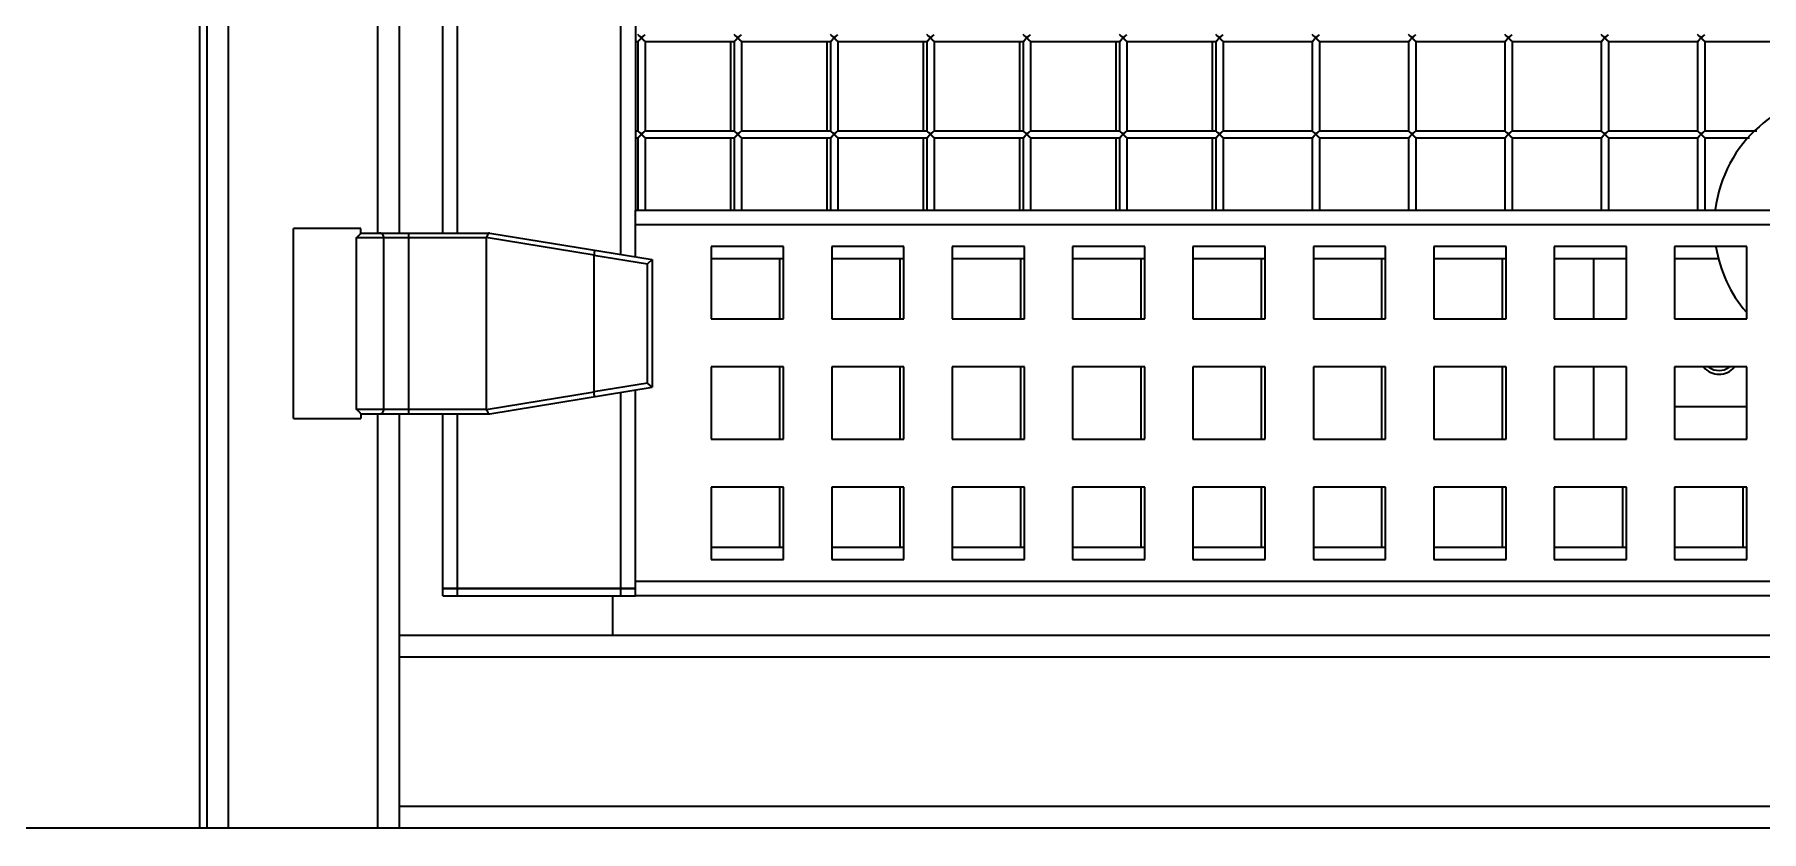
# Model space of a CAD drawing. Header units: millimetres. Extents: x 32496 to 166256, y 3504 to 23939.
# Drawn here: x 143771 to 144488, y 12234 to 12565 of the extents above; entities that cross this region are included whole.
import ezdxf

# ---------------------------------------------------------------- set-up
doc = ezdxf.new("R2010")
doc.units = ezdxf.units.MM
doc.layers.get('0').update_dxf_attribs({"lineweight": 35})
doc.layers.add('THICK', color=7, linetype='Continuous', lineweight=0)
doc.styles.add('TH_GBDIM', font='仿宋_GB2312.ttf', dxfattribs={"width": 0.8})
doc.dimstyles.new('TH_GBDIM', dxfattribs={"dimscale": 42, "dimtxt": 3, "dimasz": 3, "dimexe": 1.2, "dimexo": 0, "dimgap": 1, "dimtad": 1, "dimdec": 1, "dimdsep": 46, "dimtxsty": 'TH_GBDIM', "dimcen": 2.5, "dimdle": 252, "dimclrd": 4, "dimclre": 4, "dimclrt": 3, "dimadec": 0, "dimazin": 2, "dimtfac": 0.714286, "dimtdec": 1, "dimtmove": 0, "dimatfit": 3, "dimfxl": 1, "dimtolj": 1, "dimarcsym": 0})

# ---------------------------------------------------------------- blocks, each defined once
blk = doc.blocks.new('8-1250')
at = {"linetype": 'Continuous'}
for p, q in [((-4757.13, -32152.29), (-4757.13, -34671.29)), ((-4754.13, -32152.29), (-4754.13, -34671.29)), ((-4745.13, -34671.29), (-4745.13, -32152.29)), ((-4582.13, -34433.17), (-4582.13, -33790.41)), ((-4576.13, -33789.43), (-4576.13, -34414.79)), ((-4683.13, -34424.29), (-4683.13, -33799.29)), ((-4674.13, -34424.29), (-4674.13, -33799.29)), ((-4656.13, -34424.29), (-4656.13, -33799.29)), ((-4650.13, -33799.29), (-4650.13, -34424.29)), ((-4576.13, -34344.79), (-4575.13, -34344.79)), ((-4572.13, -34344.79), (-4575.13, -34341.79)), ((-4575.13, -34344.79), (-4572.13, -34341.79)), ((-4575.13, -34344.79), (-4575.13, -34381.79)), ((-4575.01, -34344.67), (-4574.22, -34343.88)), ((-4574.22, -34343.88), (-4573.63, -34343.29)), ((-4572.13, -34344.79), (-4572.13, -34381.79)), ((-4572.13, -34344.79), (-4535.13, -34344.79)), ((-4536.63, -34344.79), (-4536.63, -34381.79)), ((-4532.13, -34344.79), (-4535.13, -34341.79)), ((-4535.13, -34344.79), (-4532.13, -34341.79)), ((-4535.13, -34344.79), (-4535.13, -34381.79)), ((-4535.01, -34344.67), (-4534.22, -34343.88)), ((-4534.22, -34343.88), (-4533.63, -34343.29)), ((-4532.13, -34344.79), (-4532.13, -34381.79)), ((-4532.13, -34344.79), (-4495.13, -34344.79)), ((-4496.63, -34344.79), (-4496.63, -34381.79)), ((-4492.13, -34344.79), (-4495.13, -34341.79)), ((-4495.13, -34344.79), (-4492.13, -34341.79)), ((-4495.13, -34344.79), (-4495.13, -34381.79)), ((-4495.01, -34344.67), (-4494.22, -34343.88)), ((-4494.22, -34343.88), (-4493.63, -34343.29)), ((-4492.13, -34344.79), (-4492.13, -34381.79)), ((-4492.13, -34344.79), (-4455.13, -34344.79)), ((-4456.63, -34344.79), (-4456.63, -34381.79)), ((-4452.13, -34344.79), (-4455.13, -34341.79)), ((-4455.13, -34344.79), (-4452.13, -34341.79)), ((-4455.13, -34344.79), (-4455.13, -34381.79)), ((-4455.01, -34344.67), (-4454.22, -34343.88)), ((-4454.22, -34343.88), (-4453.63, -34343.29)), ((-4452.13, -34344.79), (-4452.13, -34381.79)), ((-4452.13, -34344.79), (-4415.13, -34344.79)), ((-4416.63, -34344.79), (-4416.63, -34381.79)), ((-4412.13, -34344.79), (-4415.13, -34341.79)), ((-4415.13, -34344.79), (-4412.13, -34341.79)), ((-4415.13, -34344.79), (-4415.13, -34381.79)), ((-4415.01, -34344.67), (-4414.22, -34343.88)), ((-4414.22, -34343.88), (-4413.63, -34343.29)), ((-4412.13, -34344.79), (-4412.13, -34381.79)), ((-4412.13, -34344.79), (-4375.13, -34344.79)), ((-4376.63, -34344.79), (-4376.63, -34381.79)), ((-4372.13, -34344.79), (-4375.13, -34341.79)), ((-4375.13, -34344.79), (-4372.13, -34341.79)), ((-4375.13, -34344.79), (-4375.13, -34381.79)), ((-4375.01, -34344.67), (-4374.22, -34343.88)), ((-4374.22, -34343.88), (-4373.63, -34343.29)), ((-4372.13, -34344.79), (-4372.13, -34381.79)), ((-4372.13, -34344.79), (-4335.13, -34344.79)), ((-4336.63, -34344.79), (-4336.63, -34381.79)), ((-4332.13, -34344.79), (-4335.13, -34341.79)), ((-4335.13, -34344.79), (-4332.13, -34341.79)), ((-4335.13, -34344.79), (-4335.13, -34381.79)), ((-4335.01, -34344.67), (-4334.22, -34343.88)), ((-4334.22, -34343.88), (-4333.63, -34343.29)), ((-4332.13, -34344.79), (-4332.13, -34381.79)), ((-4332.13, -34344.79), (-4295.13, -34344.79)), ((-4292.13, -34344.79), (-4295.13, -34341.79)), ((-4295.13, -34344.79), (-4292.13, -34341.79)), ((-4295.13, -34344.79), (-4295.13, -34381.79)), ((-4295.01, -34344.67), (-4294.22, -34343.88)), ((-4294.22, -34343.88), (-4293.63, -34343.29)), ((-4292.13, -34344.79), (-4292.13, -34381.79)), ((-4292.13, -34344.79), (-4255.13, -34344.79)), ((-4252.13, -34344.79), (-4255.13, -34341.79)), ((-4255.13, -34344.79), (-4252.13, -34341.79)), ((-4255.13, -34344.79), (-4255.13, -34381.79)), ((-4255.01, -34344.67), (-4254.22, -34343.88)), ((-4254.22, -34343.88), (-4253.63, -34343.29)), ((-4252.13, -34344.79), (-4252.13, -34381.79)), ((-4252.13, -34344.79), (-4215.13, -34344.79)), ((-4212.13, -34344.79), (-4215.13, -34341.79)), ((-4215.13, -34344.79), (-4212.13, -34341.79)), ((-4215.13, -34344.79), (-4215.13, -34381.79)), ((-4215.01, -34344.67), (-4214.22, -34343.88)), ((-4214.22, -34343.88), (-4213.63, -34343.29)), ((-4212.13, -34344.79), (-4212.13, -34381.79)), ((-4212.13, -34344.79), (-4175.13, -34344.79)), ((-4172.13, -34344.79), (-4175.13, -34341.79)), ((-4175.13, -34344.79), (-4172.13, -34341.79)), ((-4175.13, -34344.79), (-4175.13, -34381.79)), ((-4175.01, -34344.67), (-4174.22, -34343.88)), ((-4174.22, -34343.88), (-4173.63, -34343.29)), ((-4172.13, -34344.79), (-4172.13, -34381.79)), ((-4172.13, -34344.79), (-4135.13, -34344.79)), ((-4132.13, -34344.79), (-4135.13, -34341.79)), ((-4135.13, -34344.79), (-4132.13, -34341.79)), ((-4135.13, -34344.79), (-4135.13, -34381.79)), ((-4135.01, -34344.67), (-4134.22, -34343.88)), ((-4134.22, -34343.88), (-4133.63, -34343.29)), ((-4132.13, -34344.79), (-4132.13, -34381.79)), ((-4132.13, -34344.79), (-4095.13, -34344.79)), ((-4576.13, -34381.79), (-4575.13, -34381.79)), ((-4572.13, -34384.79), (-4575.13, -34381.79)), ((-4575.13, -34384.79), (-4572.13, -34381.79)), ((-4574.22, -34383.88), (-4573.63, -34383.29)), ((-4572.13, -34381.79), (-4535.13, -34381.79)), ((-4532.13, -34384.79), (-4535.13, -34381.79)), ((-4535.13, -34384.79), (-4532.13, -34381.79)), ((-4534.22, -34383.88), (-4533.63, -34383.29)), ((-4532.13, -34381.79), (-4495.13, -34381.79)), ((-4492.13, -34384.79), (-4495.13, -34381.79)), ((-4495.13, -34384.79), (-4492.13, -34381.79)), ((-4494.22, -34383.88), (-4493.63, -34383.29)), ((-4492.13, -34381.79), (-4455.13, -34381.79)), ((-4452.13, -34384.79), (-4455.13, -34381.79)), ((-4455.13, -34384.79), (-4452.13, -34381.79)), ((-4454.22, -34383.88), (-4453.63, -34383.29)), ((-4452.13, -34381.79), (-4415.13, -34381.79)), ((-4412.13, -34384.79), (-4415.13, -34381.79)), ((-4415.13, -34384.79), (-4412.13, -34381.79)), ((-4414.22, -34383.88), (-4413.63, -34383.29)), ((-4412.13, -34381.79), (-4375.13, -34381.79)), ((-4372.13, -34384.79), (-4375.13, -34381.79)), ((-4375.13, -34384.79), (-4372.13, -34381.79)), ((-4374.22, -34383.88), (-4373.63, -34383.29)), ((-4372.13, -34381.79), (-4335.13, -34381.79)), ((-4332.13, -34384.79), (-4335.13, -34381.79)), ((-4335.13, -34384.79), (-4332.13, -34381.79)), ((-4334.22, -34383.88), (-4333.63, -34383.29)), ((-4332.13, -34381.79), (-4295.13, -34381.79)), ((-4292.13, -34384.79), (-4295.13, -34381.79)), ((-4295.13, -34384.79), (-4292.13, -34381.79)), ((-4294.22, -34383.88), (-4293.63, -34383.29)), ((-4292.13, -34381.79), (-4255.13, -34381.79)), ((-4252.13, -34384.79), (-4255.13, -34381.79)), ((-4255.13, -34384.79), (-4252.13, -34381.79)), ((-4254.22, -34383.88), (-4253.63, -34383.29)), ((-4252.13, -34381.79), (-4215.13, -34381.79)), ((-4212.13, -34384.79), (-4215.13, -34381.79)), ((-4215.13, -34384.79), (-4212.13, -34381.79)), ((-4214.22, -34383.88), (-4213.63, -34383.29)), ((-4212.13, -34381.79), (-4175.13, -34381.79)), ((-4172.13, -34384.79), (-4175.13, -34381.79)), ((-4175.13, -34384.79), (-4172.13, -34381.79)), ((-4174.22, -34383.88), (-4173.63, -34383.29)), ((-4172.13, -34381.79), (-4135.13, -34381.79)), ((-4132.13, -34384.79), (-4135.13, -34381.79)), ((-4135.13, -34384.79), (-4132.13, -34381.79)), ((-4134.22, -34383.88), (-4133.63, -34383.29)), ((-4132.13, -34381.79), (-4110.48, -34381.79)), ((-4576.13, -34384.79), (-4575.13, -34384.79)), ((-4575.13, -34384.79), (-4575.13, -34414.79)), ((-4575.01, -34384.67), (-4574.22, -34383.88)), ((-4572.13, -34384.79), (-4572.13, -34414.79)), ((-4572.13, -34384.79), (-4535.13, -34384.79)), ((-4536.63, -34384.79), (-4536.63, -34414.79)), ((-4535.13, -34384.79), (-4535.13, -34414.79)), ((-4535.01, -34384.67), (-4534.22, -34383.88)), ((-4532.13, -34384.79), (-4532.13, -34414.79)), ((-4532.13, -34384.79), (-4495.13, -34384.79)), ((-4496.63, -34384.79), (-4496.63, -34414.79)), ((-4495.13, -34384.79), (-4495.13, -34414.79)), ((-4495.01, -34384.67), (-4494.22, -34383.88)), ((-4492.13, -34384.79), (-4492.13, -34414.79)), ((-4492.13, -34384.79), (-4455.13, -34384.79)), ((-4456.63, -34384.79), (-4456.63, -34414.79)), ((-4455.13, -34384.79), (-4455.13, -34414.79)), ((-4455.01, -34384.67), (-4454.22, -34383.88)), ((-4452.13, -34384.79), (-4452.13, -34414.79)), ((-4452.13, -34384.79), (-4415.13, -34384.79)), ((-4416.63, -34384.79), (-4416.63, -34414.79)), ((-4415.13, -34384.79), (-4415.13, -34414.79)), ((-4415.01, -34384.67), (-4414.22, -34383.88)), ((-4412.13, -34384.79), (-4412.13, -34414.79)), ((-4412.13, -34384.79), (-4375.13, -34384.79)), ((-4376.63, -34384.79), (-4376.63, -34414.79)), ((-4375.13, -34384.79), (-4375.13, -34414.79)), ((-4375.01, -34384.67), (-4374.22, -34383.88)), ((-4372.13, -34384.79), (-4372.13, -34414.79)), ((-4372.13, -34384.79), (-4335.13, -34384.79)), ((-4336.63, -34384.79), (-4336.63, -34414.79)), ((-4335.13, -34384.79), (-4335.13, -34414.79)), ((-4335.01, -34384.67), (-4334.22, -34383.88)), ((-4332.13, -34384.79), (-4332.13, -34414.79)), ((-4332.13, -34384.79), (-4295.13, -34384.79)), ((-4295.13, -34384.79), (-4295.13, -34414.79)), ((-4295.01, -34384.67), (-4294.22, -34383.88)), ((-4292.13, -34384.79), (-4292.13, -34414.79)), ((-4292.13, -34384.79), (-4255.13, -34384.79)), ((-4255.13, -34384.79), (-4255.13, -34414.79)), ((-4255.01, -34384.67), (-4254.22, -34383.88)), ((-4252.13, -34384.79), (-4252.13, -34414.79)), ((-4252.13, -34384.79), (-4215.13, -34384.79)), ((-4215.13, -34384.79), (-4215.13, -34414.79)), ((-4215.01, -34384.67), (-4214.22, -34383.88)), ((-4212.13, -34384.79), (-4212.13, -34414.79)), ((-4212.13, -34384.79), (-4175.13, -34384.79)), ((-4175.13, -34384.79), (-4175.13, -34414.79)), ((-4175.01, -34384.67), (-4174.22, -34383.88)), ((-4172.13, -34384.79), (-4172.13, -34414.79)), ((-4172.13, -34384.79), (-4135.13, -34384.79)), ((-4135.13, -34384.79), (-4135.13, -34414.79)), ((-4135.01, -34384.67), (-4134.22, -34383.88)), ((-4132.13, -34384.79), (-4132.13, -34414.79)), ((-4132.13, -34384.79), (-4113.48, -34384.79)), ((-4576.13, -34434.15), (-4576.13, -34414.79)), ((-4576.13, -34414.79), (-3950.13, -34414.79)), ((-4718.13, -34501.29), (-4718.13, -34422.29)), ((-4690.13, -34422.29), (-4718.13, -34422.29)), ((-4692.1, -34426.29), (-4692.1, -34497.29)), ((-4638.13, -34426.29), (-4692.1, -34426.29)), ((-4690.13, -34424.29), (-4690.13, -34422.29)), ((-4690.13, -34424.29), (-4636.63, -34424.29)), ((-4680.62, -34497.29), (-4680.62, -34426.29)), ((-4670.3, -34424.29), (-4670.3, -34499.29)), ((-4638.13, -34426.29), (-4638.13, -34497.29)), ((-4638.05, -34426.01), (-4593.32, -34433.29)), ((-4636.63, -34424.29), (-4569.13, -34435.29)), ((-3950.13, -34420.79), (-4576.13, -34420.79)), ((-4593.33, -34433.37), (-4593.33, -34490.21)), ((-4593.33, -34433.37), (-4571.13, -34436.99)), ((-4544.63, -34429.79), (-4544.63, -34459.79)), ((-4514.63, -34429.79), (-4544.63, -34429.79)), ((-4514.63, -34459.79), (-4514.63, -34429.79)), ((-4494.63, -34429.79), (-4494.63, -34459.79)), ((-4464.63, -34429.79), (-4494.63, -34429.79)), ((-4464.63, -34459.79), (-4464.63, -34429.79)), ((-4444.63, -34429.79), (-4444.63, -34459.79)), ((-4414.63, -34429.79), (-4444.63, -34429.79)), ((-4414.63, -34459.79), (-4414.63, -34429.79)), ((-4394.63, -34429.79), (-4394.63, -34459.79)), ((-4364.63, -34429.79), (-4394.63, -34429.79)), ((-4364.63, -34459.79), (-4364.63, -34429.79)), ((-4344.63, -34429.79), (-4344.63, -34459.79)), ((-4314.63, -34429.79), (-4344.63, -34429.79)), ((-4314.63, -34459.79), (-4314.63, -34429.79)), ((-4294.63, -34429.79), (-4294.63, -34459.79)), ((-4264.63, -34429.79), (-4294.63, -34429.79)), ((-4264.63, -34459.79), (-4264.63, -34429.79)), ((-4244.63, -34429.79), (-4244.63, -34459.79)), ((-4214.63, -34429.79), (-4244.63, -34429.79)), ((-4214.63, -34459.79), (-4214.63, -34429.79)), ((-4194.63, -34429.79), (-4194.63, -34459.79)), ((-4164.63, -34429.79), (-4194.63, -34429.79)), ((-4164.63, -34459.79), (-4164.63, -34429.79)), ((-4144.63, -34429.79), (-4144.63, -34459.79)), ((-4114.63, -34429.79), (-4144.63, -34429.79)), ((-4114.63, -34459.79), (-4114.63, -34429.79)), ((-4569.13, -34435.29), (-4571.13, -34436.99)), ((-4571.13, -34486.59), (-4571.13, -34436.99)), ((-4569.13, -34435.29), (-4569.13, -34488.29)), ((-4544.63, -34434.79), (-4514.63, -34434.79)), ((-4516.13, -34459.79), (-4516.13, -34434.79)), ((-4494.63, -34434.79), (-4464.63, -34434.79)), ((-4466.13, -34459.79), (-4466.13, -34434.79)), ((-4444.63, -34434.79), (-4414.63, -34434.79)), ((-4416.13, -34459.79), (-4416.13, -34434.79)), ((-4394.63, -34434.79), (-4364.63, -34434.79)), ((-4366.13, -34459.79), (-4366.13, -34434.79)), ((-4344.63, -34434.79), (-4314.63, -34434.79)), ((-4316.13, -34459.79), (-4316.13, -34434.79)), ((-4294.63, -34434.79), (-4264.63, -34434.79)), ((-4266.13, -34459.79), (-4266.13, -34434.79)), ((-4244.63, -34434.79), (-4214.63, -34434.79)), ((-4216.13, -34459.79), (-4216.13, -34434.79)), ((-4194.63, -34434.79), (-4164.63, -34434.79)), ((-4178.13, -34459.79), (-4178.13, -34434.79)), ((-4144.63, -34434.79), (-4125.95, -34434.79)), ((-4544.63, -34459.79), (-4514.63, -34459.79)), ((-4494.63, -34459.79), (-4464.63, -34459.79)), ((-4444.63, -34459.79), (-4414.63, -34459.79)), ((-4394.63, -34459.79), (-4364.63, -34459.79)), ((-4344.63, -34459.79), (-4314.63, -34459.79)), ((-4294.63, -34459.79), (-4264.63, -34459.79)), ((-4244.63, -34459.79), (-4214.63, -34459.79)), ((-4194.63, -34459.79), (-4164.63, -34459.79)), ((-4144.63, -34459.79), (-4114.63, -34459.79)), ((-4544.63, -34479.79), (-4544.63, -34509.79)), ((-4514.63, -34479.79), (-4544.63, -34479.79)), ((-4516.13, -34509.79), (-4516.13, -34479.79)), ((-4514.63, -34509.79), (-4514.63, -34479.79)), ((-4494.63, -34479.79), (-4494.63, -34509.79)), ((-4464.63, -34479.79), (-4494.63, -34479.79)), ((-4466.13, -34509.79), (-4466.13, -34479.79)), ((-4464.63, -34509.79), (-4464.63, -34479.79)), ((-4444.63, -34479.79), (-4444.63, -34509.79)), ((-4414.63, -34479.79), (-4444.63, -34479.79)), ((-4416.13, -34509.79), (-4416.13, -34479.79)), ((-4414.63, -34509.79), (-4414.63, -34479.79)), ((-4394.63, -34479.79), (-4394.63, -34509.79)), ((-4364.63, -34479.79), (-4394.63, -34479.79)), ((-4366.13, -34509.79), (-4366.13, -34479.79)), ((-4364.63, -34509.79), (-4364.63, -34479.79)), ((-4344.63, -34479.79), (-4344.63, -34509.79)), ((-4314.63, -34479.79), (-4344.63, -34479.79)), ((-4316.13, -34509.79), (-4316.13, -34479.79)), ((-4314.63, -34509.79), (-4314.63, -34479.79)), ((-4294.63, -34479.79), (-4294.63, -34509.79)), ((-4264.63, -34479.79), (-4294.63, -34479.79)), ((-4266.13, -34509.79), (-4266.13, -34479.79)), ((-4264.63, -34509.79), (-4264.63, -34479.79)), ((-4244.63, -34479.79), (-4244.63, -34509.79)), ((-4214.63, -34479.79), (-4244.63, -34479.79)), ((-4216.13, -34509.79), (-4216.13, -34479.79)), ((-4214.63, -34509.79), (-4214.63, -34479.79)), ((-4194.63, -34479.79), (-4194.63, -34509.79)), ((-4164.63, -34479.79), (-4194.63, -34479.79)), ((-4178.13, -34509.79), (-4178.13, -34479.79)), ((-4164.63, -34509.79), (-4164.63, -34479.79)), ((-4144.63, -34479.79), (-4144.63, -34509.79)), ((-4114.63, -34479.79), (-4144.63, -34479.79)), ((-4114.63, -34509.79), (-4114.63, -34479.79)), ((-4593.32, -34490.28), (-4638.05, -34497.57)), ((-4636.63, -34499.29), (-4569.13, -34488.29)), ((-4571.13, -34486.59), (-4593.33, -34490.21)), ((-4582.13, -34571.79), (-4582.13, -34490.41)), ((-4576.13, -34574.79), (-4576.13, -34489.43)), ((-4569.13, -34488.29), (-4571.13, -34486.59)), ((-4692.1, -34497.29), (-4638.13, -34497.29)), ((-4144.63, -34496.29), (-4114.63, -34496.29)), ((-4718.13, -34501.29), (-4690.13, -34501.29)), ((-4690.13, -34499.29), (-4690.13, -34501.29)), ((-4690.13, -34499.29), (-4636.63, -34499.29)), ((-4683.13, -34671.29), (-4683.13, -34499.29)), ((-4674.13, -34591.29), (-4674.13, -34499.29)), ((-4656.13, -34571.79), (-4656.13, -34499.29)), ((-4650.13, -34499.29), (-4650.13, -34571.79)), ((-4544.63, -34509.79), (-4514.63, -34509.79)), ((-4494.63, -34509.79), (-4464.63, -34509.79)), ((-4444.63, -34509.79), (-4414.63, -34509.79)), ((-4394.63, -34509.79), (-4364.63, -34509.79)), ((-4344.63, -34509.79), (-4314.63, -34509.79)), ((-4294.63, -34509.79), (-4264.63, -34509.79)), ((-4244.63, -34509.79), (-4214.63, -34509.79)), ((-4194.63, -34509.79), (-4164.63, -34509.79)), ((-4144.63, -34509.79), (-4114.63, -34509.79)), ((-4544.63, -34529.79), (-4544.63, -34559.79)), ((-4514.63, -34529.79), (-4544.63, -34529.79)), ((-4516.13, -34554.79), (-4516.13, -34529.79)), ((-4514.63, -34559.79), (-4514.63, -34529.79)), ((-4494.63, -34529.79), (-4494.63, -34559.79)), ((-4464.63, -34529.79), (-4494.63, -34529.79)), ((-4466.13, -34554.79), (-4466.13, -34529.79)), ((-4464.63, -34559.79), (-4464.63, -34529.79)), ((-4444.63, -34529.79), (-4444.63, -34559.79)), ((-4414.63, -34529.79), (-4444.63, -34529.79)), ((-4416.13, -34554.79), (-4416.13, -34529.79)), ((-4414.63, -34559.79), (-4414.63, -34529.79)), ((-4394.63, -34529.79), (-4394.63, -34559.79)), ((-4364.63, -34529.79), (-4394.63, -34529.79)), ((-4366.13, -34554.79), (-4366.13, -34529.79)), ((-4364.63, -34559.79), (-4364.63, -34529.79)), ((-4344.63, -34529.79), (-4344.63, -34559.79)), ((-4314.63, -34529.79), (-4344.63, -34529.79)), ((-4316.13, -34554.79), (-4316.13, -34529.79)), ((-4314.63, -34559.79), (-4314.63, -34529.79)), ((-4294.63, -34529.79), (-4294.63, -34559.79)), ((-4264.63, -34529.79), (-4294.63, -34529.79)), ((-4266.13, -34554.79), (-4266.13, -34529.79)), ((-4264.63, -34559.79), (-4264.63, -34529.79)), ((-4244.63, -34529.79), (-4244.63, -34559.79)), ((-4214.63, -34529.79), (-4244.63, -34529.79)), ((-4216.13, -34554.79), (-4216.13, -34529.79)), ((-4214.63, -34559.79), (-4214.63, -34529.79)), ((-4194.63, -34529.79), (-4194.63, -34559.79)), ((-4164.63, -34529.79), (-4194.63, -34529.79)), ((-4166.13, -34554.79), (-4166.13, -34529.79)), ((-4164.63, -34559.79), (-4164.63, -34529.79)), ((-4144.63, -34529.79), (-4144.63, -34559.79)), ((-4114.63, -34529.79), (-4144.63, -34529.79)), ((-4116.13, -34554.79), (-4116.13, -34529.79)), ((-4114.63, -34559.79), (-4114.63, -34529.79)), ((-4514.63, -34554.79), (-4544.63, -34554.79)), ((-4464.63, -34554.79), (-4494.63, -34554.79)), ((-4414.63, -34554.79), (-4444.63, -34554.79)), ((-4364.63, -34554.79), (-4394.63, -34554.79)), ((-4314.63, -34554.79), (-4344.63, -34554.79)), ((-4264.63, -34554.79), (-4294.63, -34554.79)), ((-4214.63, -34554.79), (-4244.63, -34554.79)), ((-4164.63, -34554.79), (-4194.63, -34554.79)), ((-4114.63, -34554.79), (-4144.63, -34554.79)), ((-4544.63, -34559.79), (-4514.63, -34559.79)), ((-4494.63, -34559.79), (-4464.63, -34559.79)), ((-4444.63, -34559.79), (-4414.63, -34559.79)), ((-4394.63, -34559.79), (-4364.63, -34559.79)), ((-4344.63, -34559.79), (-4314.63, -34559.79)), ((-4294.63, -34559.79), (-4264.63, -34559.79)), ((-4244.63, -34559.79), (-4214.63, -34559.79)), ((-4194.63, -34559.79), (-4164.63, -34559.79)), ((-4144.63, -34559.79), (-4114.63, -34559.79)), ((-4576.13, -34568.79), (-3955.13, -34568.79)), ((-4656.13, -34574.79), (-4656.13, -34571.79)), ((-4576.13, -34571.79), (-4656.13, -34571.79)), ((-4656.13, -34571.79), (-4576.13, -34571.79)), ((-4656.13, -34574.79), (-4576.13, -34574.79)), ((-4650.13, -34571.79), (-4650.13, -34574.79)), ((-4585.63, -34574.79), (-4585.63, -34591.29)), ((-4582.13, -34574.79), (-4582.13, -34571.79)), ((-3950.13, -34574.79), (-4576.13, -34574.79)), ((-4674.13, -34671.29), (-4674.13, -34591.29)), ((-3948.32, -34591.29), (-4674.13, -34591.29)), ((-3945.73, -34600.29), (-4674.13, -34600.29)), ((-3751.63, -34662.29), (-4674.13, -34662.29)), ((-4754.13, -34671.29), (-4854.13, -34671.29)), ((-3668.63, -34671.29), (-4757.13, -34671.29))]:
    blk.add_line(p, q, dxfattribs=at)
for points in [[(-4573.63, -34343.29), (-4574.21, -34342.7), (-4574.69, -34342.23)], [(-4572.24, -34341.9), (-4572.56, -34342.22), (-4573.05, -34342.71), (-4573.63, -34343.29)], [(-4573.63, -34343.29), (-4573.04, -34343.88), (-4572.57, -34344.35), (-4572.13, -34344.79)], [(-4533.63, -34343.29), (-4534.21, -34342.7), (-4534.69, -34342.23)], [(-4532.24, -34341.9), (-4532.56, -34342.22), (-4533.05, -34342.71), (-4533.63, -34343.29)], [(-4533.63, -34343.29), (-4533.04, -34343.88), (-4532.57, -34344.35), (-4532.13, -34344.79)], [(-4493.63, -34343.29), (-4494.21, -34342.7), (-4494.69, -34342.23)], [(-4492.24, -34341.9), (-4492.56, -34342.22), (-4493.05, -34342.71), (-4493.63, -34343.29)], [(-4493.63, -34343.29), (-4493.04, -34343.88), (-4492.57, -34344.35), (-4492.13, -34344.79)], [(-4453.63, -34343.29), (-4454.21, -34342.7), (-4454.69, -34342.23)], [(-4452.24, -34341.9), (-4452.56, -34342.22), (-4453.05, -34342.71), (-4453.63, -34343.29)], [(-4453.63, -34343.29), (-4453.04, -34343.88), (-4452.57, -34344.35), (-4452.13, -34344.79)], [(-4413.63, -34343.29), (-4414.21, -34342.7), (-4414.69, -34342.23)], [(-4412.24, -34341.9), (-4412.56, -34342.22), (-4413.05, -34342.71), (-4413.63, -34343.29)], [(-4413.63, -34343.29), (-4413.04, -34343.88), (-4412.57, -34344.35), (-4412.13, -34344.79)], [(-4373.63, -34343.29), (-4374.21, -34342.7), (-4374.69, -34342.23)], [(-4372.24, -34341.9), (-4372.56, -34342.22), (-4373.05, -34342.71), (-4373.63, -34343.29)], [(-4373.63, -34343.29), (-4373.04, -34343.88), (-4372.57, -34344.35), (-4372.13, -34344.79)], [(-4333.63, -34343.29), (-4334.21, -34342.7), (-4334.69, -34342.23)], [(-4332.24, -34341.9), (-4332.56, -34342.22), (-4333.05, -34342.71), (-4333.63, -34343.29)], [(-4333.63, -34343.29), (-4333.04, -34343.88), (-4332.57, -34344.35), (-4332.13, -34344.79)], [(-4293.63, -34343.29), (-4294.21, -34342.7), (-4294.69, -34342.23)], [(-4292.24, -34341.9), (-4292.56, -34342.22), (-4293.05, -34342.71), (-4293.63, -34343.29)], [(-4293.63, -34343.29), (-4293.04, -34343.88), (-4292.57, -34344.35), (-4292.13, -34344.79)], [(-4253.63, -34343.29), (-4254.21, -34342.7), (-4254.69, -34342.23)], [(-4252.24, -34341.9), (-4252.56, -34342.22), (-4253.05, -34342.71), (-4253.63, -34343.29)], [(-4253.63, -34343.29), (-4253.04, -34343.88), (-4252.57, -34344.35), (-4252.13, -34344.79)], [(-4213.63, -34343.29), (-4214.21, -34342.7), (-4214.69, -34342.23)], [(-4212.24, -34341.9), (-4212.56, -34342.22), (-4213.05, -34342.71), (-4213.63, -34343.29)], [(-4213.63, -34343.29), (-4213.04, -34343.88), (-4212.57, -34344.35), (-4212.13, -34344.79)], [(-4173.63, -34343.29), (-4174.21, -34342.7), (-4174.69, -34342.23)], [(-4172.24, -34341.9), (-4172.56, -34342.22), (-4173.05, -34342.71), (-4173.63, -34343.29)], [(-4173.63, -34343.29), (-4173.04, -34343.88), (-4172.57, -34344.35), (-4172.13, -34344.79)], [(-4133.63, -34343.29), (-4134.21, -34342.7), (-4134.69, -34342.23)], [(-4132.24, -34341.9), (-4132.56, -34342.22), (-4133.05, -34342.71), (-4133.63, -34343.29)], [(-4133.63, -34343.29), (-4133.04, -34343.88), (-4132.57, -34344.35), (-4132.13, -34344.79)], [(-4573.63, -34383.29), (-4574.21, -34382.7), (-4574.69, -34382.23)], [(-4572.24, -34381.9), (-4572.56, -34382.22), (-4573.05, -34382.71), (-4573.63, -34383.29)], [(-4573.63, -34383.29), (-4573.04, -34383.88), (-4572.57, -34384.35), (-4572.13, -34384.79)], [(-4533.63, -34383.29), (-4534.21, -34382.7), (-4534.69, -34382.23)], [(-4532.24, -34381.9), (-4532.56, -34382.22), (-4533.05, -34382.71), (-4533.63, -34383.29)], [(-4533.63, -34383.29), (-4533.04, -34383.88), (-4532.57, -34384.35), (-4532.13, -34384.79)], [(-4493.63, -34383.29), (-4494.21, -34382.7), (-4494.69, -34382.23)], [(-4492.24, -34381.9), (-4492.56, -34382.22), (-4493.05, -34382.71), (-4493.63, -34383.29)], [(-4493.63, -34383.29), (-4493.04, -34383.88), (-4492.57, -34384.35), (-4492.13, -34384.79)], [(-4453.63, -34383.29), (-4454.21, -34382.7), (-4454.69, -34382.23)], [(-4452.24, -34381.9), (-4452.56, -34382.22), (-4453.05, -34382.71), (-4453.63, -34383.29)], [(-4453.63, -34383.29), (-4453.04, -34383.88), (-4452.57, -34384.35), (-4452.13, -34384.79)], [(-4413.63, -34383.29), (-4414.21, -34382.7), (-4414.69, -34382.23)], [(-4412.24, -34381.9), (-4412.56, -34382.22), (-4413.05, -34382.71), (-4413.63, -34383.29)], [(-4413.63, -34383.29), (-4413.04, -34383.88), (-4412.57, -34384.35), (-4412.13, -34384.79)], [(-4373.63, -34383.29), (-4374.21, -34382.7), (-4374.69, -34382.23)], [(-4372.24, -34381.9), (-4372.56, -34382.22), (-4373.05, -34382.71), (-4373.63, -34383.29)], [(-4373.63, -34383.29), (-4373.04, -34383.88), (-4372.57, -34384.35), (-4372.13, -34384.79)], [(-4333.63, -34383.29), (-4334.21, -34382.7), (-4334.69, -34382.23)], [(-4332.24, -34381.9), (-4332.56, -34382.22), (-4333.05, -34382.71), (-4333.63, -34383.29)], [(-4333.63, -34383.29), (-4333.04, -34383.88), (-4332.57, -34384.35), (-4332.13, -34384.79)], [(-4293.63, -34383.29), (-4294.21, -34382.7), (-4294.69, -34382.23)], [(-4292.24, -34381.9), (-4292.56, -34382.22), (-4293.05, -34382.71), (-4293.63, -34383.29)], [(-4293.63, -34383.29), (-4293.04, -34383.88), (-4292.57, -34384.35), (-4292.13, -34384.79)], [(-4253.63, -34383.29), (-4254.21, -34382.7), (-4254.69, -34382.23)], [(-4252.24, -34381.9), (-4252.56, -34382.22), (-4253.05, -34382.71), (-4253.63, -34383.29)], [(-4253.63, -34383.29), (-4253.04, -34383.88), (-4252.57, -34384.35), (-4252.13, -34384.79)], [(-4213.63, -34383.29), (-4214.21, -34382.7), (-4214.69, -34382.23)], [(-4212.24, -34381.9), (-4212.56, -34382.22), (-4213.05, -34382.71), (-4213.63, -34383.29)], [(-4213.63, -34383.29), (-4213.04, -34383.88), (-4212.57, -34384.35), (-4212.13, -34384.79)], [(-4173.63, -34383.29), (-4174.21, -34382.7), (-4174.69, -34382.23)], [(-4172.24, -34381.9), (-4172.56, -34382.22), (-4173.05, -34382.71), (-4173.63, -34383.29)], [(-4173.63, -34383.29), (-4173.04, -34383.88), (-4172.57, -34384.35), (-4172.13, -34384.79)], [(-4133.63, -34383.29), (-4134.21, -34382.7), (-4134.69, -34382.23)], [(-4132.24, -34381.9), (-4132.56, -34382.22), (-4133.05, -34382.71), (-4133.63, -34383.29)], [(-4133.63, -34383.29), (-4133.04, -34383.88), (-4132.57, -34384.35), (-4132.13, -34384.79)]]:
    blk.add_lwpolyline(points, dxfattribs=at)
for centre, radius, start, end in [((-4073.13, -34421.29), 55, 6.9888, 172.98254), ((-4073.13, -34421.29), 55, 189.12344, 220.47588), ((-4126.16, -34474.32), 8.5, 221.64187, 318.33888), ((-4126.16, -34474.32), 7, 233.12116, 306.77418)]:
    blk.add_arc(centre, radius, start, end, dxfattribs=at)
for centre, major_axis, ratio, start_param, end_param in [((-4629.98, -34426.29), (8.15, 0), 0.245536, 2.999882, 3.141593), ((-4585.18, -34434.7), (8.14, -1.41), 0.241938, -3.138028, -3.099665), ((-4585.18, -34488.88), (8.14, 1.41), 0.241938, 3.099665, 3.138028), ((-4629.98, -34497.29), (8.15, 0), 0.245536, -3.141593, -2.999882)]:
    blk.add_ellipse(centre, major_axis=major_axis, ratio=ratio, start_param=start_param, end_param=end_param, dxfattribs=at)
for points, knots in [([(-4692.1, -34426.29), (-4691.95, -34426.18), (-4691.66, -34425.96), (-4691.27, -34425.62), (-4690.94, -34425.3), (-4690.66, -34425.01), (-4690.47, -34424.78), (-4690.34, -34424.61), (-4690.27, -34424.51), (-4690.21, -34424.43), (-4690.17, -34424.37), (-4690.15, -34424.33), (-4690.14, -34424.31), (-4690.13, -34424.3), (-4690.13, -34424.29), (-4690.13, -34424.29)], [0, 0, 0, 0, 0.198275, 0.380694, 0.545565, 0.690776, 0.813479, 0.865244, 0.909841, 0.946555, 0.974535, 0.984937, 0.992762, 0.997839, 1, 1, 1, 1]), ([(-4680.62, -34426.29), (-4680.62, -34426.03), (-4680.7, -34425.52), (-4681.07, -34424.86), (-4681.64, -34424.4), (-4682.11, -34424.29), (-4682.34, -34424.29)], [0, 0, 0, 0, 0.267215, 0.524636, 0.767656, 1, 1, 1, 1]), ([(-4636.77, -34424.29), (-4636.84, -34424.29), (-4636.98, -34424.3), (-4637.17, -34424.4), (-4637.32, -34424.56), (-4637.5, -34424.88), (-4637.72, -34425.38), (-4637.92, -34425.79), (-4638.05, -34426.01)], [0, 0, 0, 0, 0.095491, 0.181572, 0.27513, 0.386659, 0.667027, 1, 1, 1, 1]), ([(-4593.25, -34431.36), (-4593.23, -34431.36), (-4593.21, -34431.4), (-4593.19, -34431.45), (-4593.18, -34431.55), (-4593.17, -34431.71), (-4593.17, -34432.06), (-4593.22, -34432.6), (-4593.28, -34433.05), (-4593.32, -34433.29)], [0, 0, 0, 0, 0.029584, 0.055175, 0.088913, 0.180604, 0.302705, 0.62104, 1, 1, 1, 1]), ([(-4593.25, -34492.22), (-4593.23, -34492.22), (-4593.21, -34492.18), (-4593.19, -34492.12), (-4593.18, -34492.03), (-4593.17, -34491.86), (-4593.17, -34491.52), (-4593.22, -34490.98), (-4593.28, -34490.53), (-4593.32, -34490.28)], [0, 0, 0, 0, 0.029584, 0.055174, 0.088913, 0.180604, 0.302705, 0.62104, 1, 1, 1, 1]), ([(-4690.13, -34499.29), (-4690.13, -34499.29), (-4690.13, -34499.28), (-4690.14, -34499.27), (-4690.15, -34499.25), (-4690.17, -34499.21), (-4690.21, -34499.15), (-4690.27, -34499.07), (-4690.34, -34498.97), (-4690.47, -34498.8), (-4690.66, -34498.57), (-4690.94, -34498.28), (-4691.27, -34497.96), (-4691.66, -34497.62), (-4691.95, -34497.4), (-4692.1, -34497.29)], [0, 0, 0, 0, 0.002161, 0.007238, 0.015063, 0.025465, 0.053445, 0.090159, 0.134756, 0.186521, 0.309224, 0.454435, 0.619306, 0.801725, 1, 1, 1, 1]), ([(-4682.34, -34499.29), (-4682.11, -34499.29), (-4681.64, -34499.18), (-4681.07, -34498.72), (-4680.7, -34498.06), (-4680.62, -34497.55), (-4680.62, -34497.29)], [0, 0, 0, 0, 0.232344, 0.475364, 0.732785, 1, 1, 1, 1]), ([(-4638.05, -34497.57), (-4637.92, -34497.79), (-4637.72, -34498.2), (-4637.5, -34498.7), (-4637.32, -34499.01), (-4637.17, -34499.18), (-4636.98, -34499.28), (-4636.84, -34499.29), (-4636.77, -34499.29)], [0, 0, 0, 0, 0.332942, 0.613322, 0.724857, 0.81841, 0.904497, 1, 1, 1, 1])]:
    blk.add_open_spline(points, degree=3, knots=knots, dxfattribs=at)

msp = doc.modelspace()

# ---------------------------------------------------------------- block references
at = {"color": 6}
msp.add_blockref('8-1250', (148596.331, 46906.597), dxfattribs=at)

# ---------------------------------------------------------------- leaders
at = {"layer": 'THICK', "lineweight": -3}
msp.add_leader([(146450.599, 13213.889), (145599.61, 11716.687), (143661.118, 11716.687)], dimstyle='TH_GBDIM', override={"dimscale": 30, "dimarcsym": 2}, dxfattribs=at)

doc.saveas('drawing.dxf')
